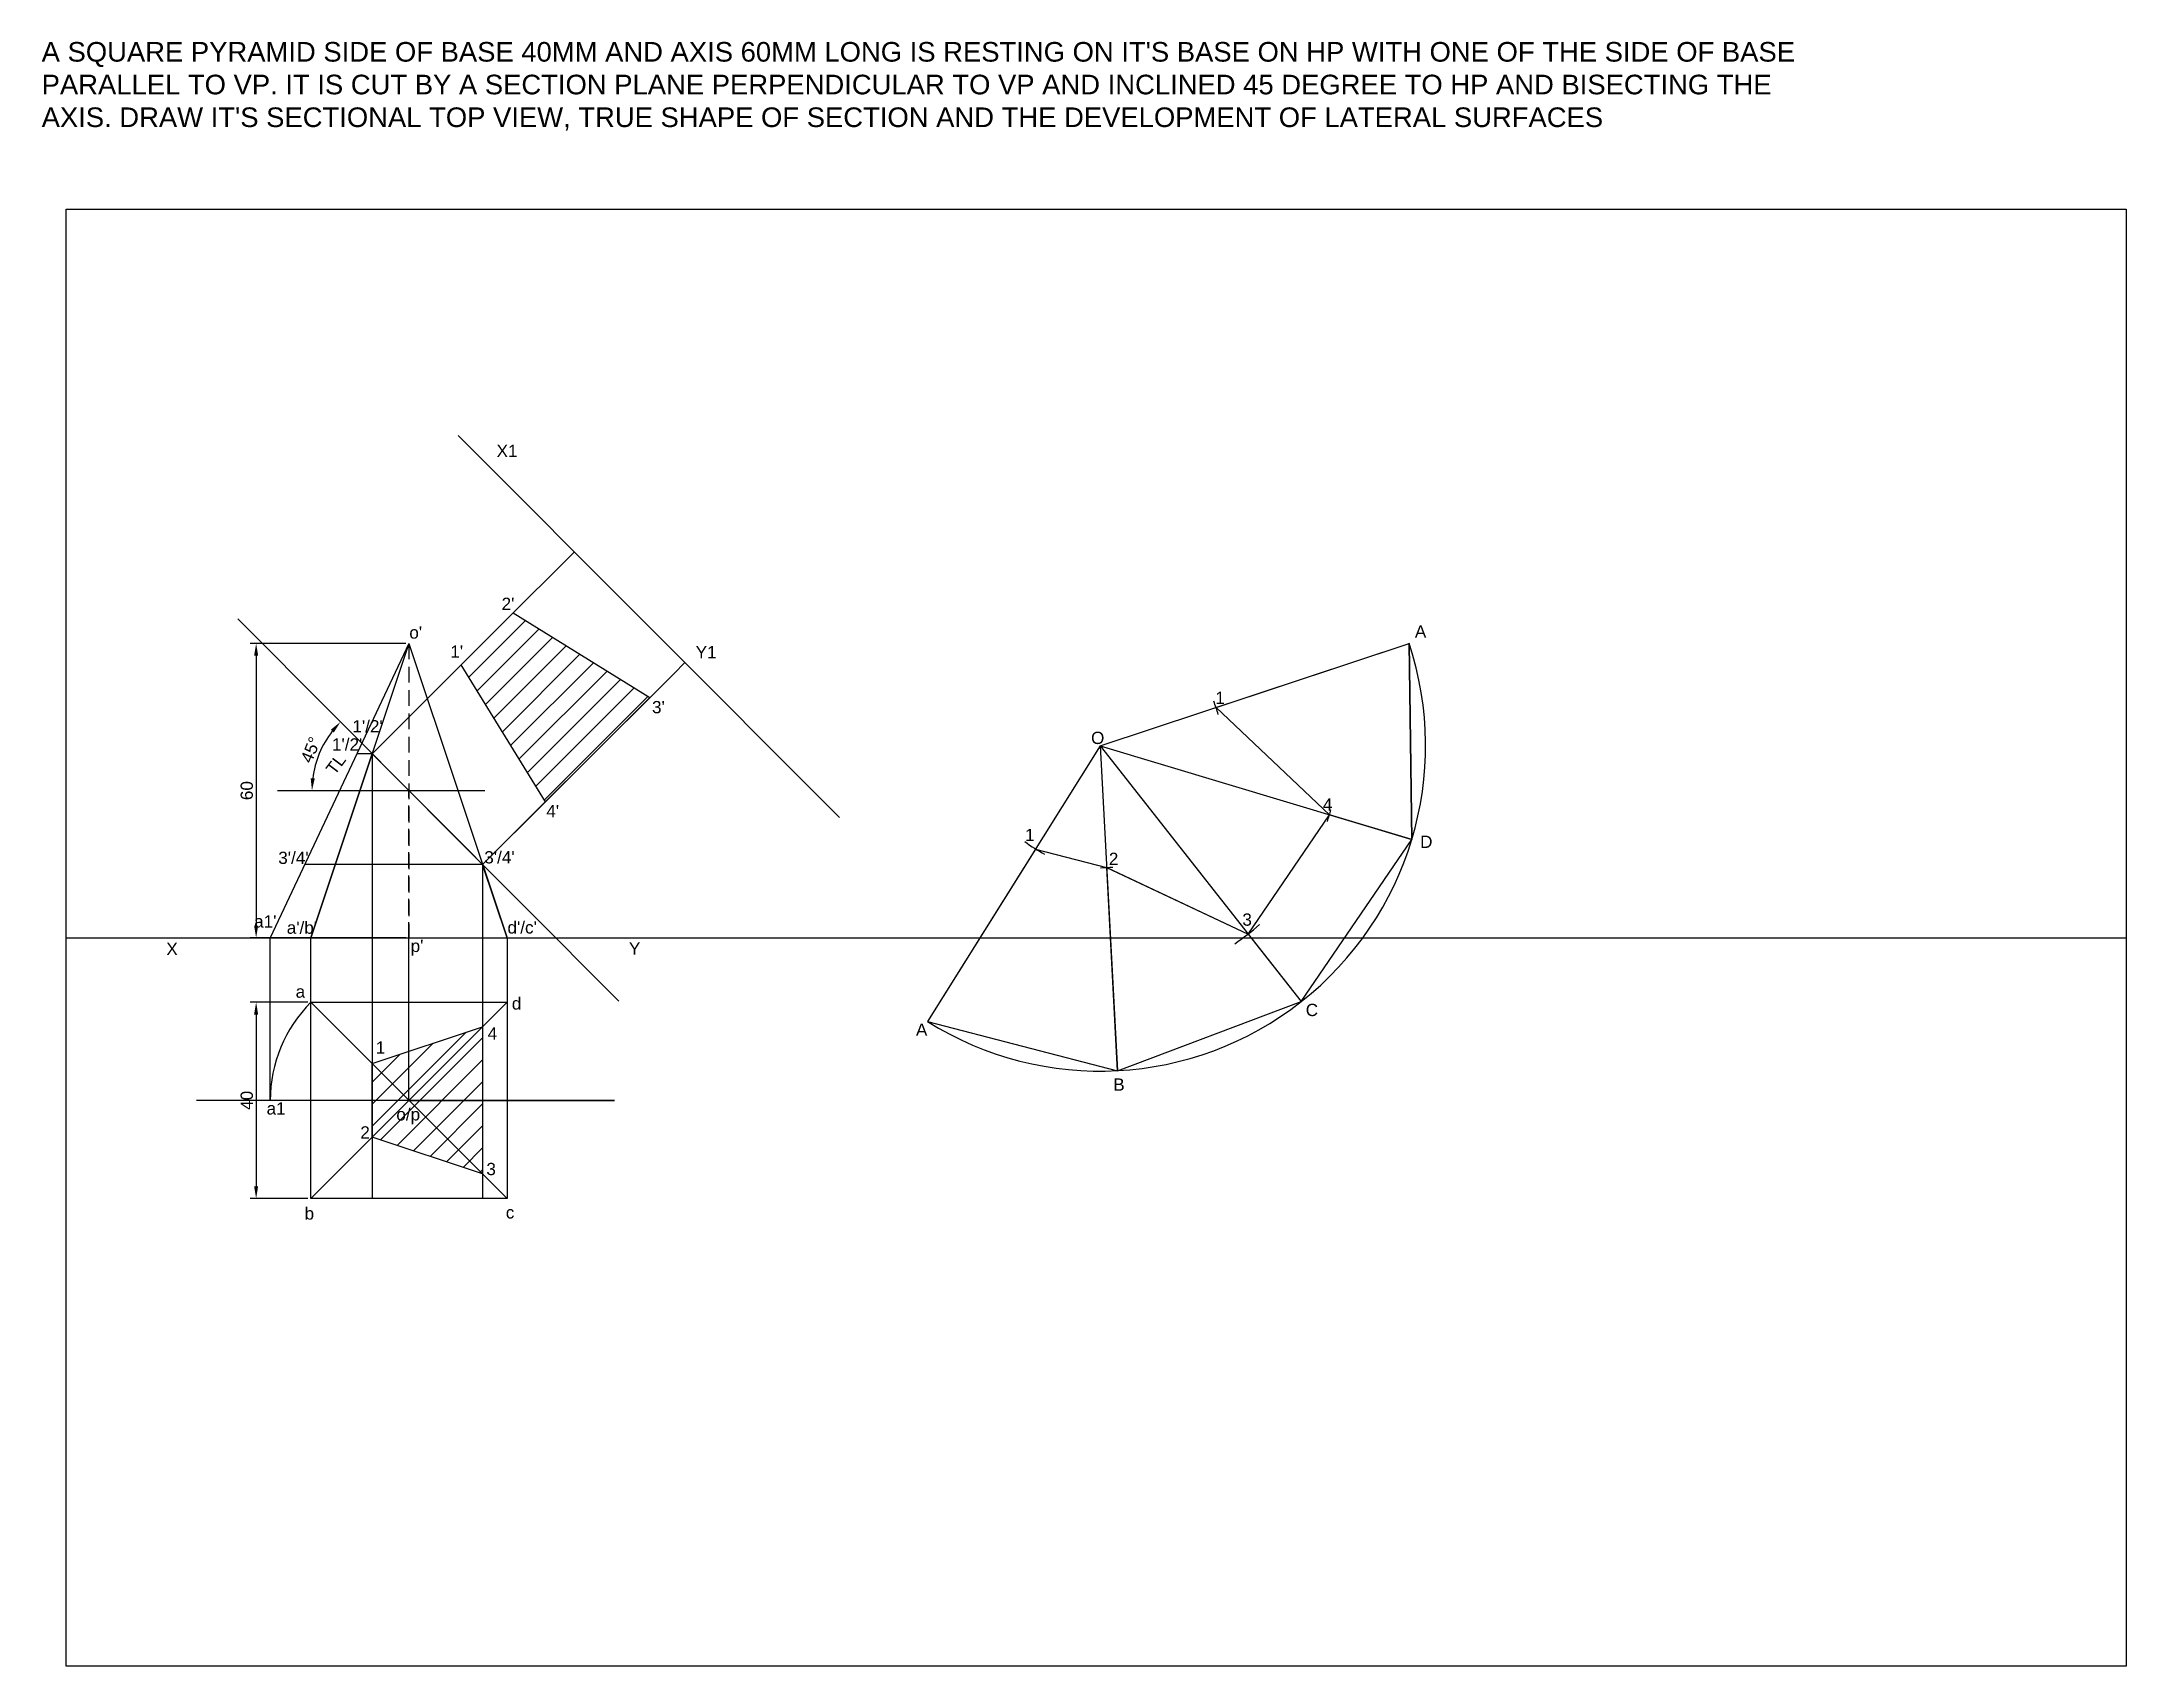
# Model space of a CAD drawing. Header units: millimetres. Extents: x 1995 to 2420, y 2073 to 2404.
import ezdxf

# ---------------------------------------------------------------- set-up
doc = ezdxf.new("R2010")
doc.units = ezdxf.units.MM
doc.linetypes.add('HIDDEN2', pattern=[4.7625, 3.175, -1.5875])
doc.styles.get("Standard").update_dxf_attribs({"font": 'arial.ttf'})
doc.dimstyles.new('ISO-25', dxfattribs={"dimtxt": 2.5, "dimasz": 2.5, "dimexe": 1.25, "dimexo": 0.625, "dimtad": 1, "dimdec": 0, "dimdsep": 46, "dimtxsty": 'Standard', "dimcen": 2.5, "dimadec": 0, "dimazin": 0, "dimtfac": 1, "dimtdec": 0, "dimtmove": 0, "dimatfit": 3, "dimfxl": 1, "dimarcsym": 0})

# ---------------------------------------------------------------- blocks, each defined once
blk = doc.blocks.new('*D2')
at = {"color": 0, "lineweight": -2, "transparency": 16777216}
for p, q in [((2068.94, 2281.71), (2037.15, 2281.71)), ((2038.4, 2279.21), (2038.4, 2224.21)), ((2068.94, 2221.71), (2037.15, 2221.71))]:
    blk.add_line(p, q, dxfattribs=at)
at = {"color": 0, "transparency": 16777216}
for points in [[(2037.98, 2279.21), (2038.81, 2279.21), (2038.4, 2281.71)], [(2037.98, 2224.21), (2038.81, 2224.21), (2038.4, 2221.71)]]:
    blk.add_solid(points, dxfattribs=at)
at = {"layer": 'Defpoints', "color": 0, "transparency": 16777216}
for p in [(2069.56, 2281.71), (2038.4, 2221.71), (2069.56, 2221.71)]:
    blk.add_point(p, dxfattribs=at)
at = {"color": 0, "transparency": 16777216, "insert": (2036.5, 2251.71), "char_height": 2.5, "attachment_point": 5, "rotation": 90}
blk.add_mtext('60', dxfattribs=at)
blk = doc.blocks.new('*D3')
at = {"color": 0, "lineweight": -2, "transparency": 16777216}
for p, q in [((2048.94, 2208.57), (2037.15, 2208.57)), ((2038.4, 2206.07), (2038.4, 2171.07)), ((2048.94, 2168.57), (2037.15, 2168.57))]:
    blk.add_line(p, q, dxfattribs=at)
at = {"color": 0, "transparency": 16777216}
for points in [[(2037.98, 2206.07), (2038.81, 2206.07), (2038.4, 2208.57)], [(2037.98, 2171.07), (2038.81, 2171.07), (2038.4, 2168.57)]]:
    blk.add_solid(points, dxfattribs=at)
at = {"layer": 'Defpoints', "color": 0, "transparency": 16777216}
for p in [(2049.56, 2208.57), (2038.4, 2168.57), (2049.56, 2168.57)]:
    blk.add_point(p, dxfattribs=at)
at = {"color": 0, "transparency": 16777216, "insert": (2036.5, 2188.57), "char_height": 2.5, "attachment_point": 5, "rotation": 90}
blk.add_mtext('40', dxfattribs=at)
blk = doc.blocks.new('*D7')
at = {"color": 0, "lineweight": -2, "transparency": 16777216}
blk.add_arc((2069.56, 2251.71), 19.79, 142.1793, 172.7563, dxfattribs=at)
at = {"color": 0, "transparency": 16777216}
for points in [[(2053.62, 2264.12), (2054.24, 2263.56), (2055.59, 2265.71)], [(2050.35, 2254.18), (2049.52, 2254.23), (2049.78, 2251.71)]]:
    blk.add_solid(points, dxfattribs=at)
at = {"layer": 'Defpoints', "color": 0, "transparency": 16777216}
for p in [(2034.65, 2286.7), (2052.43, 2261.61), (2042.77, 2251.71), (2085, 2251.71), (2112.37, 2208.8)]:
    blk.add_point(p, dxfattribs=at)
at = {"color": 0, "transparency": 16777216, "insert": (2049.53, 2260.02), "char_height": 2.5, "attachment_point": 5, "rotation": 67.4678}
blk.add_mtext('45°', dxfattribs=at)

msp = doc.modelspace()

# ---------------------------------------------------------------- hatches: boundary and pattern name
h = msp.add_hatch()
h.set_pattern_fill('ANSI31', color=256)
h.paths.add_polyline_path([(2118.67, 2270.66), (2090.83, 2287.92), (2080.22, 2277.33), (2097.4, 2249.45)])
h = msp.add_hatch()
h.set_pattern_fill('ANSI31', color=256)
h.paths.add_polyline_path([(2084.58, 2203.59), (2069.56, 2188.57), (2084.58, 2173.56)])
h.paths.add_polyline_path([(2084.58, 2203.59), (2069.56, 2198.57), (2069.56, 2188.57)], flags=17)
h.paths.add_polyline_path([(2069.56, 2198.57), (2062.07, 2196.07), (2069.56, 2188.57)])
h.paths.add_polyline_path([(2062.07, 2196.07), (2062.07, 2181.08), (2069.56, 2188.57)])
h.paths.add_polyline_path([(2069.56, 2188.57), (2062.07, 2181.08), (2084.58, 2173.56)])
h.paths.add_polyline_path([(2066.24, 2183.06), (2072.34, 2183.06), (2072.34, 2188.22), (2066.24, 2188.22)], flags=24)

# ---------------------------------------------------------------- linework, layer by layer
for p, q in [((2079.62, 2324.11), (2157.34, 2246.21)), ((2101.02, 2298.08), (2103.31, 2300.37)), ((2090.83, 2287.92), (2101.02, 2298.08)), ((2034.65, 2286.7), (2112.37, 2208.8)), ((2062.07, 2259.22), (2090.83, 2287.92)), ((2069.56, 2281.71), (2041.28, 2221.71)), ((2069.56, 2281.71), (2049.56, 2221.71)), ((2069.56, 2281.71), (2089.56, 2221.71)), ((2210.5, 2260.86), (2273.46, 2281.73)), ((2274.02, 2241.74), (2273.46, 2281.73)), ((2062.07, 2259.22), (2080.22, 2277.33)), ((2080.22, 2277.33), (2080.22, 2277.33)), ((2084.58, 2236.66), (2123.53, 2275.52)), ((2123.53, 2275.52), (2125.82, 2277.8)), ((2084.58, 2236.66), (2118.67, 2270.66)), ((2118.67, 2270.66), (2118.67, 2270.66)), ((2257.24, 2246.79), (2234.1, 2268.68)), ((2234.1, 2268.68), (2234.1, 2268.68)), ((2049.56, 2221.71), (2062.07, 2259.22)), ((2062.07, 2259.22), (2058.96, 2259.22)), ((2062.07, 2259.22), (2062.07, 2168.57)), ((2062.07, 2259.22), (2084.58, 2236.66)), ((2210.5, 2260.86), (2175.31, 2204.63)), ((2210.5, 2260.86), (2210.5, 2260.86)), ((2210.5, 2260.86), (2210.5, 2260.86)), ((2210.5, 2260.86), (2210.5, 2260.86)), ((2210.5, 2260.86), (2210.5, 2260.86)), ((2210.5, 2260.86), (2210.5, 2260.86)), ((2210.5, 2260.86), (2214.03, 2194.62)), ((2210.5, 2260.86), (2251.48, 2208.69)), ((2210.5, 2260.86), (2274.02, 2241.74)), ((2042.77, 2251.71), (2085, 2251.71)), ((2084.58, 2236.66), (2097.4, 2249.45)), ((2097.4, 2249.45), (2097.4, 2249.45)), ((2251.48, 2208.69), (2274.02, 2241.74)), ((2084.58, 2236.66), (2048.33, 2236.66)), ((2084.58, 2236.66), (2084.58, 2168.57)), ((2084.58, 2236.66), (2084.58, 2236.66)), ((2084.58, 2236.66), (2084.58, 2221.71)), ((2211.8, 2236.03), (2240.65, 2222.48)), ((2214.03, 2194.62), (2211.83, 2236.03)), ((1999.69, 2221.71), (2419.69, 2221.71)), ((1999.69, 2221.71), (2048.35, 2221.71)), ((2041.28, 2188.57), (2041.28, 2221.71)), ((2049.56, 2208.57), (2049.56, 2221.71)), ((2069.56, 2188.57), (2069.56, 2221.71)), ((2089.56, 2221.71), (2089.56, 2208.57)), ((2049.56, 2168.57), (2089.56, 2208.57)), ((2049.56, 2208.57), (2089.56, 2168.57)), ((2175.31, 2204.63), (2214.03, 2194.62)), ((2111.46, 2188.57), (2026.26, 2188.57)), ((2069.56, 2188.57), (2111.46, 2188.57))]:
    msp.add_line(p, q)
at = {"lineweight": 30}
for p, q in [((2080.22, 2277.33), (2090.83, 2287.92)), ((2090.83, 2287.92), (2118.67, 2270.66)), ((2234.1, 2268.68), (2273.46, 2281.73)), ((2273.46, 2281.73), (2274.02, 2241.74)), ((2097.4, 2249.45), (2080.22, 2277.33)), ((2118.67, 2270.66), (2097.4, 2249.45)), ((2257.24, 2246.79), (2234.1, 2268.68)), ((2062.07, 2259.22), (2049.56, 2221.71)), ((2084.58, 2236.66), (2062.07, 2259.22)), ((2240.65, 2222.48), (2257.24, 2246.79)), ((2274.02, 2241.74), (2257.24, 2246.79)), ((2251.48, 2208.69), (2274.02, 2241.74)), ((2089.56, 2221.71), (2084.58, 2236.66)), ((2197.32, 2239.8), (2175.31, 2204.63)), ((2197.32, 2239.8), (2211.8, 2236.03)), ((2211.83, 2236.03), (2240.65, 2222.48)), ((2049.56, 2221.71), (2089.56, 2221.71)), ((2240.65, 2222.48), (2251.48, 2208.69)), ((2214.03, 2194.62), (2251.48, 2208.69)), ((2062.07, 2196.07), (2084.58, 2203.59)), ((2084.58, 2203.59), (2084.58, 2173.56)), ((2175.31, 2204.63), (2214.03, 2194.62)), ((2062.07, 2181.08), (2062.07, 2196.07)), ((2084.58, 2173.56), (2062.07, 2181.08))]:
    msp.add_line(p, q, dxfattribs=at)
at = {"linetype": 'HIDDEN2'}
msp.add_line((2069.56, 2281.71), (2069.56, 2221.71), dxfattribs=at)
at = {"linetype": 'HIDDEN2', "lineweight": 30}
msp.add_line((2069.56, 2221.71), (2069.56, 2251.71), dxfattribs=at)
msp.add_lwpolyline([(1999.69, 2370.21), (2419.69, 2370.21), (2419.69, 2073.21), (1999.69, 2073.21)], close=True)
at = {"lineweight": 30}
msp.add_lwpolyline([(2049.56, 2208.57), (2089.56, 2208.57), (2089.56, 2168.57), (2049.56, 2168.57)], close=True, dxfattribs=at)
for centre, radius, start, end in [((2210.5, 2260.86), 66.33, 237.9557, 18.3429), ((2210.5, 2260.86), 24.86, 14.7926, 21.4744), ((2210.5, 2260.86), 48.81, 341.5563, 344.4908), ((2210.5, 2260.86), 24.84, 231.8451, 242.8026), ((2210.5, 2260.86), 24.86, 270.0602, 275.9493), ((2210.5, 2260.86), 48.81, 304.1746, 311.688), ((2069.56, 2188.57), 28.28, 135, 180)]:
    msp.add_arc(centre, radius, start, end)

# ---------------------------------------------------------------- texts
at = {"insert": (1994.67, 2404.31), "char_height": 4, "width": 359.6158, "attachment_point": 1}
msp.add_mtext("A SQUARE PYRAMID SIDE OF BASE 40MM AND AXIS 60MM LONG IS RESTING ON IT'S BASE ON HP WITH ONE OF THE SIDE OF BASE PARALLEL TO VP. IT IS CUT BY A SECTION PLANE PERPENDICULAR TO VP AND INCLINED 45 DEGREE TO HP AND BISECTING THE AXIS. DRAW IT'S SECTIONAL TOP VIEW, TRUE SHAPE OF SECTION AND THE DEVELOPMENT OF LATERAL SURFACES", dxfattribs=at)
at = {"char_height": 2.5, "attachment_point": 1}
for s, width, insert in [('X1', 6.5493, (2087.42, 2322.2)), ("2'", 5.7105, (2088.45, 2291.04)), ("o'", 4.3278, (2069.63, 2285.19)), ('A', 5.7105, (2274.64, 2285.39)), ("1'", 5.7105, (2077.99, 2281.3)), ('Y1', 6.5493, (2128.01, 2281.18)), ("3'", 5.7105, (2119.11, 2269.98)), ('1', 5.7105, (2233.94, 2271.88)), ("1'/2'", 4.3278, (2058.02, 2266.07)), ("1'/2'", 4.3278, (2053.86, 2262.37)), ('O', 5.7105, (2208.62, 2263.71)), ("4'", 5.7105, (2097.56, 2248.78)), ('4', 5.7105, (2255.88, 2250.13)), ('1', 5.7105, (2195.16, 2243.91)), ('D', 5.7105, (2275.71, 2242.53)), ("3'/4'", 4.3278, (2042.91, 2239.26)), ("3'/4'", 4.3278, (2084.92, 2239.37)), ('2', 5.7105, (2212.25, 2239.06)), ("a1'", 5.7105, (2037.99, 2226.3)), ("a'/b'", 5.7105, (2044.64, 2225.03)), ("d'/c'", 5.7105, (2089.64, 2225.07)), ('3', 5.7105, (2239.47, 2226.67)), ('X', 6.5493, (2020.09, 2220.69)), ("p'", 4.3278, (2069.9, 2221.31)), ('Y', 6.5493, (2114.4, 2220.78)), ('a', 5.7105, (2046.45, 2211.99)), ('d', 5.7105, (2090.53, 2209.58)), ('C', 5.7105, (2252.39, 2208.25)), ('4', 5.7105, (2085.6, 2203.46)), ('A', 5.7105, (2172.92, 2204.23)), ('1', 5.7105, (2062.78, 2200.58)), ('B', 5.7105, (2213.15, 2193.04)), ('a1', 5.7105, (2040.53, 2188.18)), ('o/p', 5.7105, (2066.98, 2186.97)), ('2', 5.7105, (2059.64, 2183.29)), ('3', 5.7105, (2085.34, 2175.83)), ('b', 5.7105, (2048.27, 2166.76)), ('c', 5.7105, (2089.3, 2166.98))]:
    msp.add_mtext_dynamic_manual_height_columns(s, width=width, gutter_width=12.5, heights=[0], dxfattribs=dict(at, insert=insert))
at = {"insert": (2052.43, 2256.21), "char_height": 2.5, "attachment_point": 1, "rotation": 53.1129}
msp.add_mtext_dynamic_manual_height_columns('TL', width=4.9311, gutter_width=12.5, heights=[0], dxfattribs=at)

# ---------------------------------------------------------------- dimensions: what is measured, and where the dimension line sits
dim = msp.add_angular_dim_2l(base=(2052.43, 2261.61), line1=((2042.77, 2251.71), (2085, 2251.71)), line2=((2034.65, 2286.7), (2112.37, 2208.8)), dimstyle='ISO-25')
dim.commit()
dim.dimension.update_dxf_attribs({"geometry": '*D7', "text_midpoint": (2049.53, 2260.02)})
for base, p1, p2, picture, middle in [((2038.4, 2221.71), (2069.56, 2281.71), (2069.56, 2221.71), '*D2', (2036.5, 2251.71)), ((2038.4, 2168.57), (2049.56, 2208.57), (2049.56, 2168.57), '*D3', (2036.5, 2188.57))]:
    dim = msp.add_linear_dim(base=base, p1=p1, p2=p2, angle=90, dimstyle='ISO-25')
    dim.commit()
    dim.dimension.update_dxf_attribs({"geometry": picture, "text_midpoint": middle})

doc.saveas('drawing.dxf')
